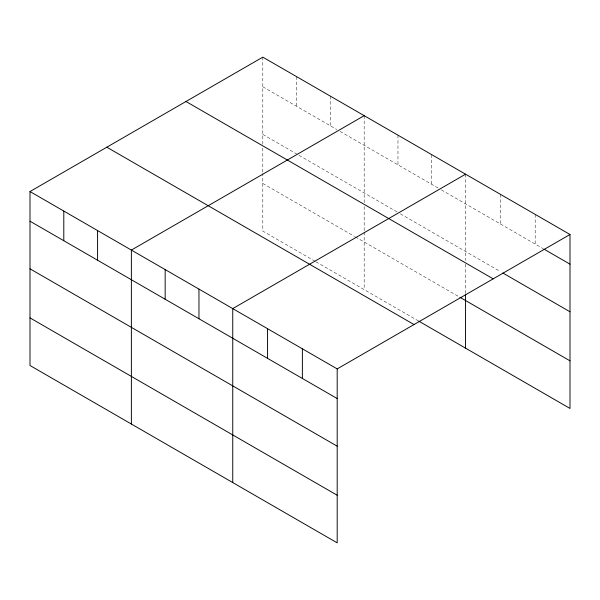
<?xml version="1.0" encoding="UTF-8"?>
<svg xmlns="http://www.w3.org/2000/svg" width="600" height="600" viewBox="0 0 600 600"><rect width="100%" height="100%" fill="white"/><g stroke="black" fill="none" stroke-linecap="round" stroke-linejoin="round"><path stroke-width="0.45" stroke-dasharray="3 2.25" d="M262.808 86.797L336.825 129.532M340.043 131.392L438.195 188.062M441.42 189.915L543.278 248.73M262.808 134.415L296.595 153.922M299.01 155.317L397.972 212.452M400.388 213.847L500.37 271.575M262.808 183.472L354.525 236.43M355.327 236.895L459.12 296.812M315.097 261.285L262.808 231.09L262.808 173.483M315.907 261.75L418.89 321.21M535.185 214.395L535.185 244.058M500.37 194.295L500.37 223.958M465.555 174.195L465.555 260.558M465.555 264.188L465.555 293.265M431.76 154.688L431.76 184.343M397.972 135.18L397.972 164.835M364.178 115.672L364.178 202.935M364.178 206.572L364.178 231.097M364.178 232.013L364.178 289.62M330.39 96.157L330.39 125.82M296.595 76.65L296.595 106.305M262.808 57.142L262.808 144.413M262.808 148.042L262.808 172.575"/><path stroke-width="0.9" d="M30 191.55L337.192 368.91L337.192 542.857L30 365.505L30 191.55L262.808 57.142L570 234.495L570 408.45L418.89 321.21M364.178 115.672L131.377 250.08L131.377 424.028M465.555 174.195L232.748 308.603L232.748 482.558M337.192 368.91L570 234.495M544.088 249.195L570 264.157M502.8 272.978L570 311.775M185.977 101.498L493.178 278.85M459.923 297.278L570 360.832M106.823 147.195L414.022 324.555M30 221.205L337.192 398.565M30 268.822L337.192 446.183M30 317.888L337.192 495.24M465.555 294.173L465.555 348.15M302.377 348.81L302.377 378.465M267.562 328.702L267.562 358.365M198.96 289.095L198.96 318.75M165.165 269.587L165.165 299.243M97.583 230.565L97.583 260.228M63.795 211.058L63.795 240.712"/></g></svg>
